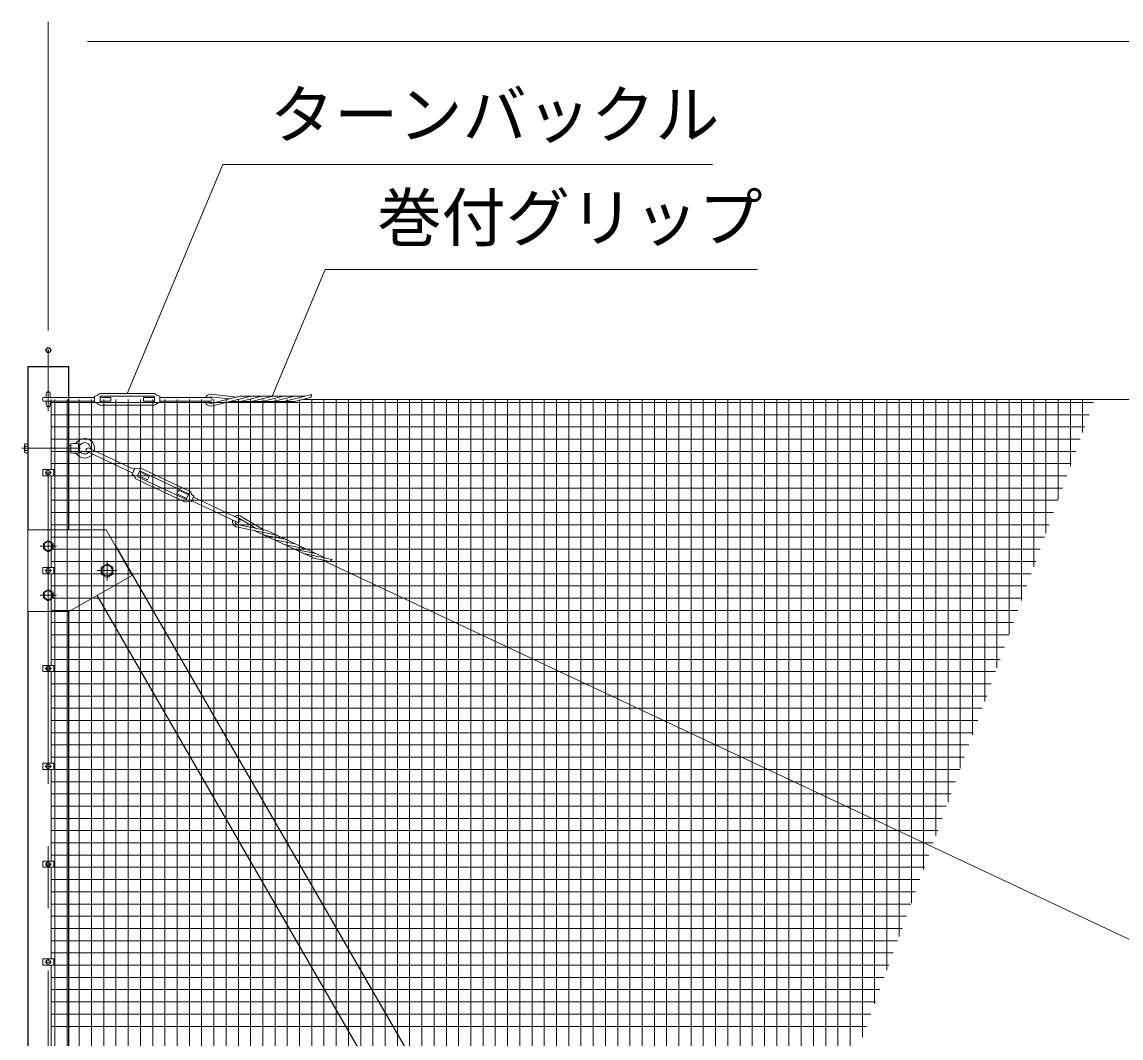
# Model space of a CAD drawing. Units: millimetres, scale not verified. Extents: x -12599 to 12601, y -8909 to 8911.
# Drawn here: x -10825 to -7456, y 3055 to 6169 of the extents above; entities that cross this region are included whole.
import ezdxf
from ezdxf.enums import TextEntityAlignment as Align

# ---------------------------------------------------------------- set-up
doc = ezdxf.new("R2010")
doc.units = ezdxf.units.MM
doc.header["$LTSCALE"] = 30
doc.header["$PDMODE"] = 32
doc.header["$PDSIZE"] = 15
doc.linetypes.add('USER1', pattern=[50.8, 31.75, -6.35, 6.35, -6.35])
for name, color, linetype, lineweight in [('0-0_D-BMK', 2, 'USER1', 13), ('0-1_D-STR1', 1, 'Continuous', 25), ('0-2_D-STR3', 3, 'Continuous', 13), ('0-6_D-STR-DIM', 7, 'Continuous', 13), ('0-9_D-STR-TXT', 7, 'Continuous', 13), ('0-B_D-STR2', 7, 'Continuous', 13)]:
    doc.layers.add(name, color=color, linetype=linetype, lineweight=lineweight)
doc.layers.add('0-8_Defpoints', color=8, linetype='Continuous')
doc.styles.add('ＭＳ ゴシック', font='')
doc.styles.get('ＭＳ ゴシック').set_extended_font_data('MS Gothic')

msp = doc.modelspace()

# ---------------------------------------------------------------- linework, layer by layer
at = {"layer": '0-0_D-BMK'}
for p, q in [((-10743.97, -738.34), (-10743.97, 5163.66)), ((-10824.59, 4862.66), (-10645.08, 4862.66)), ((-10753.97, 4787.66), (-10733.97, 4787.66)), ((-10718.97, 4562.66), (-10768.97, 4562.66)), ((-10563.97, 4517.66), (-10563.97, 4457.66)), ((-10753.97, 4487.66), (-10733.97, 4487.66)), ((-10593.97, 4487.66), (-10533.97, 4487.66)), ((-10718.97, 4412.66), (-10768.97, 4412.66)), ((-10753.97, 4187.66), (-10733.97, 4187.66)), ((-10753.97, 3887.66), (-10733.97, 3887.66)), ((-10753.97, 3587.66), (-10733.97, 3587.66)), ((-10753.97, 3287.66), (-10733.97, 3287.66))]:
    msp.add_line(p, q, dxfattribs=at)
at = {"layer": '0-1_D-STR1'}
for p, q in [((-10681.47, 5112.66), (-10806.47, 5112.66)), ((-10806.47, 5112.66), (-10806.47, 4612.66)), ((-10681.47, 4612.66), (-10681.47, 5112.66)), ((-10536.38, 4561.32), (-10536.95, 4561)), ((-8005.47, 177.66), (-10536.38, 4561.32)), ((-8130.47, 144.17), (-10594.39, 4411.79)), ((-10806.47, 4362.66), (-10806.47, -687.34)), ((-10681.47, -687.34), (-10681.47, 4362.66))]:
    msp.add_line(p, q, dxfattribs=at)
at = {"layer": '0-2_D-STR3'}
for p, q in [((-10755.97, 5018.66), (-10601.98, 5018.66)), ((-10749.97, 5029.66), (-10749.97, 5018.66)), ((-10737.97, 5029.66), (-10737.97, 5018.66)), ((-10601.98, 5022.66), (-10594.18, 5024.33)), ((-10601.98, 5002.66), (-10601.98, 5022.66)), ((-10584.98, 5005.16), (-10584.98, 5020.16)), ((-10584.98, 5018.66), (-10551.98, 5018.66)), ((-10582.98, 5030.66), (-10420.98, 5030.66)), ((-10582.98, 5022.16), (-10420.98, 5022.16)), ((-10451.98, 5006.66), (-10451.98, 5018.66)), ((-10451.98, 5018.66), (-10418.98, 5018.66)), ((-10418.98, 5005.16), (-10418.98, 5020.16)), ((-10401.98, 5018.66), (-10247.98, 5018.66)), ((-10247.11, 5020.02), (-10189.44, 5014.03)), ((-10246.9, 5028.04), (-10166.57, 5019.7)), ((-10245.72, 5000.07), (-10160.05, 5021.32)), ((-10244.47, 4992.14), (-10126.81, 5021.32)), ((-9957.06, 5022.2), (-10152.83, 5022.2)), ((-10150.83, 5007.12), (-10093.57, 5021.32)), ((-10117.59, 5007.12), (-10060.33, 5021.32)), ((-10084.35, 5007.12), (-10027.09, 5021.32)), ((-10051.11, 5007.12), (-9993.85, 5021.32)), ((-10017.87, 5007.12), (-9936.05, 5027.41)), ((-10755.97, 5006.66), (-10601.98, 5006.66)), ((-10749.97, 5006.66), (-10749.97, 4995.66)), ((-10737.97, 5006.66), (-10737.97, 4995.66)), ((-10735.47, 4797.16), (-10735.47, 5012.66)), ((-10601.98, 5002.66), (-10594.18, 5000.99)), ((-10582.98, 5003.16), (-10420.98, 5003.16)), ((-10582.98, 4994.66), (-10420.98, 4994.66)), ((-10451.98, 5006.66), (-10418.98, 5006.66)), ((-10401.98, 5002.66), (-10409.78, 5000.99)), ((-10401.98, 5006.66), (-10247.98, 5006.66)), ((-9990.91, 5006.24), (-10187.62, 5006.24)), ((-9984.63, 5007.12), (-9939.95, 5018.2)), ((-9962.29, 5012.66), (2056.03, 5012.66)), ((-10816.47, 4873.2), (-10816.47, 4852.2)), ((-10815.67, 4876.51), (-10806.47, 4876.51)), ((-10806.47, 4869.58), (-10815.67, 4869.58)), ((-10806.47, 4855.73), (-10815.67, 4855.73)), ((-10806.47, 4876.51), (-10806.47, 4848.81)), ((-10681.47, 4870.66), (-10674.47, 4870.66)), ((-10681.47, 4854.66), (-10674.47, 4854.66)), ((-10674.47, 4877.66), (-10674.47, 4847.66)), ((-10651.47, 4876.16), (-10651.47, 4849.16)), ((-10651.47, 4849.16), (-10648.04, 4854.66)), ((-10648.04, 4870.66), (-10648.04, 4854.66)), ((-10624.62, 4852.34), (-10485.27, 4786.8)), ((-10619.51, 4863.19), (-10480.16, 4797.66)), ((-10815.67, 4848.81), (-10806.47, 4848.81)), ((-10674.47, 4847.66), (-10651.47, 4849.16)), ((-10761.17, 4797.16), (-10726.77, 4797.16)), ((-10761.17, 4797.16), (-10761.17, 4778.16)), ((-10750.47, 4791.41), (-10743.97, 4795.16)), ((-10750.47, 4783.91), (-10750.47, 4791.41)), ((-10743.97, 4780.15), (-10750.47, 4783.91)), ((-10743.97, 4795.16), (-10737.47, 4791.41)), ((-10737.47, 4783.91), (-10743.97, 4780.15)), ((-10737.47, 4791.41), (-10737.47, 4783.91)), ((-10726.77, 4797.16), (-10726.77, 4778.16)), ((-10486.97, 4783.18), (-10478.46, 4801.28)), ((-10486.97, 4783.18), (-10480.62, 4778.35)), ((-10478.46, 4801.28), (-10470.69, 4799.47)), ((-10470.52, 4778.21), (-10464.14, 4791.78)), ((-10464.78, 4790.42), (-10434.91, 4776.38)), ((-10461.48, 4792.74), (-10314.88, 4723.79)), ((-10457.86, 4800.43), (-10311.26, 4731.49)), ((-10761.17, 4778.16), (-10726.77, 4778.16)), ((-10735.47, 4497.16), (-10735.47, 4778.16)), ((-10473.18, 4767.85), (-10326.58, 4698.91)), ((-10469.56, 4775.54), (-10322.96, 4706.6)), ((-10349.53, 4722.96), (-10344.42, 4733.82)), ((-10349.53, 4722.96), (-10319.67, 4708.92)), ((-10344.42, 4733.82), (-10314.56, 4719.78)), ((-10320.3, 4707.56), (-10313.92, 4721.13)), ((-10305.98, 4698.06), (-10313.75, 4699.87)), ((-10304.28, 4701.68), (-10164.92, 4636.14)), ((-10299.17, 4712.54), (-10159.82, 4647)), ((-10154.85, 4655.03), (-10085.71, 4613.3)), ((-10167.93, 4621.52), (-10049.04, 4597.84)), ((-10165.68, 4629.22), (-10079.12, 4611.99)), ((-10158.46, 4647.86), (-10108.82, 4617.9)), ((-10566.47, 4612.66), (-10806.47, 4612.66)), ((-9932.48, 4526.36), (-10110.49, 4610.08)), ((-10076.81, 4595.22), (-10018.96, 4583.7)), ((-9895.05, 4526.4), (-10072.21, 4609.71)), ((-10046.74, 4581.07), (-9988.88, 4569.55)), ((-10016.66, 4566.92), (-9958.8, 4555.4)), ((-9986.58, 4552.78), (-9928.72, 4541.26)), ((-9956.5, 4538.63), (-9873.82, 4522.17)), ((-9926.42, 4524.49), (-9881.27, 4515.5)), ((-9903.84, 4519.99), (-1102.63, 380.88)), ((-10761.17, 4497.16), (-10726.77, 4497.16)), ((-10761.17, 4497.16), (-10761.17, 4478.16)), ((-10750.47, 4491.41), (-10743.97, 4495.16)), ((-10750.47, 4483.91), (-10750.47, 4491.41)), ((-10743.97, 4480.15), (-10750.47, 4483.91)), ((-10743.97, 4495.16), (-10737.47, 4491.41)), ((-10737.47, 4483.91), (-10743.97, 4480.15)), ((-10737.47, 4491.41), (-10737.47, 4483.91)), ((-10726.77, 4497.16), (-10726.77, 4478.16)), ((-10761.17, 4478.16), (-10726.77, 4478.16)), ((-10735.47, 4197.16), (-10735.47, 4478.16)), ((-10761.17, 4197.16), (-10726.77, 4197.16)), ((-10761.17, 4197.16), (-10761.17, 4178.16)), ((-10761.17, 4178.16), (-10726.77, 4178.16)), ((-10750.47, 4191.41), (-10743.97, 4195.16)), ((-10750.47, 4183.91), (-10750.47, 4191.41)), ((-10743.97, 4180.15), (-10750.47, 4183.91)), ((-10743.97, 4195.16), (-10737.47, 4191.41)), ((-10737.47, 4183.91), (-10743.97, 4180.15)), ((-10737.47, 4191.41), (-10737.47, 4183.91)), ((-10735.47, 3897.16), (-10735.47, 4178.16)), ((-10726.77, 4197.16), (-10726.77, 4178.16)), ((-10761.17, 3897.16), (-10726.77, 3897.16)), ((-10761.17, 3897.16), (-10761.17, 3878.16)), ((-10761.17, 3878.16), (-10726.77, 3878.16)), ((-10750.47, 3891.41), (-10743.97, 3895.16)), ((-10750.47, 3883.91), (-10750.47, 3891.41)), ((-10743.97, 3880.15), (-10750.47, 3883.91)), ((-10743.97, 3895.16), (-10737.47, 3891.41)), ((-10737.47, 3883.91), (-10743.97, 3880.15)), ((-10737.47, 3891.41), (-10737.47, 3883.91)), ((-10735.47, 3597.16), (-10735.47, 3878.16)), ((-10726.77, 3897.16), (-10726.77, 3878.16)), ((-10761.17, 3597.16), (-10726.77, 3597.16)), ((-10761.17, 3597.16), (-10761.17, 3578.16)), ((-10761.17, 3578.16), (-10726.77, 3578.16)), ((-10750.47, 3591.41), (-10743.97, 3595.16)), ((-10750.47, 3583.91), (-10750.47, 3591.41)), ((-10743.97, 3580.15), (-10750.47, 3583.91)), ((-10743.97, 3595.16), (-10737.47, 3591.41)), ((-10737.47, 3583.91), (-10743.97, 3580.15)), ((-10737.47, 3591.41), (-10737.47, 3583.91)), ((-10735.47, 3297.16), (-10735.47, 3578.16)), ((-10726.77, 3597.16), (-10726.77, 3578.16)), ((-10761.17, 3297.16), (-10726.77, 3297.16)), ((-10761.17, 3297.16), (-10761.17, 3278.16)), ((-10761.17, 3278.16), (-10726.77, 3278.16)), ((-10750.47, 3291.41), (-10743.97, 3295.16)), ((-10750.47, 3283.91), (-10750.47, 3291.41)), ((-10743.97, 3280.15), (-10750.47, 3283.91)), ((-10743.97, 3295.16), (-10737.47, 3291.41)), ((-10737.47, 3283.91), (-10743.97, 3280.15)), ((-10737.47, 3291.41), (-10737.47, 3283.91)), ((-10735.47, 2997.16), (-10735.47, 3278.16)), ((-10726.77, 3297.16), (-10726.77, 3278.16))]:
    msp.add_line(p, q, dxfattribs=at)
for points in [[(-10584.98, 5006.66), (-10551.98, 5006.66), (-10551.98, 5018.66)], [(-10401.98, 5002.66), (-10401.98, 5022.66), (-10409.78, 5024.33)], [(-10674.47, 4877.66), (-10651.47, 4876.16), (-10648.04, 4870.66)], [(-10469.88, 4779.56), (-10440.02, 4765.52), (-10434.91, 4776.38)], [(-10305.98, 4698.06), (-10297.47, 4716.16), (-10303.82, 4720.99)], [(-10681.47, 4362.66), (-10806.47, 4362.66), (-10806.47, 4612.66)], [(-10566.47, 4612.66), (-10486.47, 4472.66), (-10681.47, 4362.66)]]:
    msp.add_lwpolyline(points, dxfattribs=at)
for points in [[(-10728.99, 4571.31), (-10743.97, 4579.96), (-10758.96, 4571.31), (-10758.96, 4554.01), (-10743.97, 4545.36), (-10728.99, 4554.01)], [(-10581.99, 4477.26), (-10563.97, 4466.86), (-10545.96, 4477.26), (-10545.96, 4498.06), (-10563.97, 4508.46), (-10581.99, 4498.06)], [(-10728.99, 4421.31), (-10743.97, 4429.96), (-10758.96, 4421.31), (-10758.96, 4404.01), (-10743.97, 4395.36), (-10728.99, 4404.01)]]:
    msp.add_lwpolyline(points, close=True, dxfattribs=at)
for centre, radius in [((-10743.97, 4787.66), 6.25), ((-10743.97, 4562.66), 13.11), ((-10743.97, 4487.66), 6.25), ((-10563.97, 4487.66), 16.09), ((-10743.97, 4412.66), 13.11), ((-10743.97, 4187.66), 6.25), ((-10743.97, 3887.66), 6.25), ((-10743.97, 3587.66), 6.25), ((-10743.97, 3287.66), 6.25)]:
    msp.add_circle(centre, radius, dxfattribs=at)
for centre, radius, start, end in [((-10755.97, 5012.66), 6, 90, 270), ((-10743.97, 5029.66), 6, 0, 180), ((-10595.02, 5028.24), 4, 282.09925, 326.11888), ((-10582.98, 5020.16), 10.5, 90, 146.11888), ((-10582.98, 5020.16), 2, 90, 180), ((-10420.98, 5020.16), 10.5, 33.88112, 90), ((-10420.98, 5020.16), 2, 0, 90), ((-10408.94, 5028.24), 4, 213.88112, 257.90075), ((-10246.1, 5010.07), 18, 92.82496, 151.48944), ((-10246.1, 5010.07), 10, 95.82544, 120.77566), ((-10247.98, 5012.66), 6, 270, 90), ((-10152.83, 4992.2), 30, 90, 103.92636), ((-10119.59, 4992.2), 30, 90, 103.92636), ((-10086.35, 4992.2), 30, 90, 103.92636), ((-10053.11, 4992.2), 30, 90, 103.92636), ((-10019.87, 4992.2), 30, 90, 103.92636), ((-9986.63, 4992.2), 30, 90, 103.92636), ((-10003.32, 5050.46), 71.11, 333.02173, 341.08588), ((-10743.97, 4995.66), 6, 180, 0), ((-10595.02, 4997.08), 4, 33.88112, 77.90075), ((-10582.98, 5005.16), 10.5, 213.88112, 270), ((-10582.98, 5005.16), 2, 180, 270), ((-10420.98, 5005.16), 2, 270, 0), ((-10420.98, 5005.16), 10.5, 270, 326.11888), ((-10408.94, 4997.08), 4, 102.09925, 146.11888), ((-10246.1, 5010.07), 18, 191.63319, 275.17572), ((-10246.1, 5010.07), 10, 199.92759, 272.18972), ((-10158.05, 5036.24), 30, 270, 283.92645), ((-10124.81, 5036.24), 30, 270, 283.92645), ((-10091.57, 5036.24), 30, 270, 283.92645), ((-10058.33, 5036.24), 30, 270, 283.92645), ((-10025.09, 5036.24), 30, 270, 283.92645), ((-9991.85, 5036.24), 30, 270, 283.92645), ((-10632.47, 4862.66), 30, 346.34987, 139.66701), ((-10808.6, 4873.05), 7.88, 153.93467, 206.06533), ((-10808.59, 4852.27), 7.89, 153.96929, 206.03071), ((-10786.1, 4862.66), 30.37, 166.82041, 193.17959), ((-10666.02, 4891.14), 14, 266.2686, 319.66701), ((-10632.47, 4862.66), 17.5, 354.86395, 152.79711), ((-10632.47, 4862.66), 17.5, 207.20289, 314.76187), ((-10622.07, 4857.76), 6, 64.81291, 244.81291), ((-10666.02, 4834.18), 14, 40.33299, 93.7314), ((-10632.47, 4862.66), 30, 220.33299, 323.27595), ((-10469.78, 4803.37), 4, 256.91216, 300.93179), ((-10462.33, 4790.93), 10.5, 64.81291, 120.93179), ((-10462.33, 4790.93), 2, 64.81291, 154.81291), ((-10483.04, 4775.16), 4, 8.69403, 52.71366), ((-10468.71, 4777.35), 10.5, 188.69403, 244.81291), ((-10468.71, 4777.35), 2, 154.81291, 244.81291), ((-10315.73, 4721.99), 2, 334.81291, 64.81291), ((-10315.73, 4721.99), 10.5, 8.69403, 64.81291), ((-10301.4, 4724.18), 4, 188.69403, 232.71366), ((-10322.11, 4708.41), 10.5, 244.81291, 300.93179), ((-10322.11, 4708.41), 2, 244.81291, 334.81291), ((-10314.66, 4695.97), 4, 76.91216, 120.93179), ((-10161.77, 4638.43), 18, 67.63788, 126.30235), ((-10161.77, 4638.43), 10, 70.63835, 95.58857), ((-10161.77, 4638.43), 18, 166.4461, 249.98863), ((-10161.77, 4638.43), 10, 174.7405, 247.00263), ((-10162.37, 4641.57), 6, 244.81291, 64.81291), ((-10070.96, 4624.64), 30, 244.81291, 258.73936), ((-10084.98, 4582.57), 30, 64.81291, 78.73927), ((-10040.88, 4610.49), 30, 244.81291, 258.73936), ((-10054.9, 4568.42), 30, 64.81291, 78.73927), ((-10024.82, 4554.27), 30, 64.81291, 78.73927), ((-10010.8, 4596.35), 30, 244.81291, 258.73936), ((-9980.72, 4582.2), 30, 244.81291, 258.73936), ((-9994.74, 4540.13), 30, 64.81291, 78.73927), ((-9964.66, 4525.98), 30, 64.81291, 78.73927), ((-9950.64, 4568.05), 30, 244.81291, 258.73936), ((-9920.56, 4553.91), 30, 244.81291, 258.73936), ((-9934.58, 4511.84), 30, 64.81291, 78.73927), ((-9924.89, 4571.66), 71.11, 307.83464, 315.89879)]:
    msp.add_arc(centre, radius, start, end, dxfattribs=at)
at = {"layer": '0-6_D-STR-DIM'}
for p, q in [((-10743.97, 5223.66), (-10743.97, 6169.39)), ((-10623.97, 6109.39), (-863.97, 6109.39))]:
    msp.add_line(p, q, dxfattribs=at)
at = {"layer": '0-8_Defpoints'}
msp.add_point((-10743.97, 5163.66), dxfattribs=at)
at = {"layer": '0-9_D-STR-TXT'}
for points in [[(-8708.75, 5732.76), (-10209.24, 5732.76), (-10501.21, 5032.5)], [(-8570.89, 5411.04), (-9895.49, 5411.04), (-10056.85, 5024.04)]]:
    msp.add_lwpolyline(points, dxfattribs=at)
at = {"layer": '0-B_D-STR2'}
for p, q in [((-10735.47, 5003.18), (-7540.56, 5003.18)), ((-10724.04, 112.66), (-10724.04, 5012.66)), ((-10686.54, 112.66), (-10686.54, 5012.66)), ((-10649.04, 112.66), (-10649.04, 5012.66)), ((-10611.54, 112.66), (-10611.54, 5012.66)), ((-10574.04, 112.66), (-10574.04, 5012.66)), ((-10536.54, 1597.48), (-10536.54, 5012.66)), ((-10499.04, 1597.48), (-10499.04, 5012.66)), ((-10461.54, 1597.48), (-10461.54, 5012.66)), ((-10424.04, 1597.48), (-10424.04, 5012.66)), ((-10386.54, 1597.48), (-10386.54, 5012.66)), ((-10349.04, 1597.48), (-10349.04, 5012.66)), ((-10311.54, 1597.48), (-10311.54, 5012.66)), ((-10274.04, 1597.48), (-10274.04, 5012.66)), ((-10236.54, 1597.48), (-10236.54, 5012.66)), ((-10199.04, 1597.48), (-10199.04, 5012.66)), ((-10161.54, 1597.48), (-10161.54, 5012.66)), ((-10124.04, 1597.48), (-10124.04, 5012.66)), ((-10086.54, 1597.48), (-10086.54, 5012.66)), ((-10049.04, 1597.48), (-10049.04, 5012.66)), ((-10011.54, 1597.48), (-10011.54, 5012.66)), ((-9974.04, 1597.48), (-9974.04, 5012.66)), ((-9936.54, 1597.48), (-9936.54, 5012.66)), ((-9899.04, 1597.48), (-9899.04, 5012.66)), ((-9861.54, 1597.48), (-9861.54, 5012.66)), ((-9824.04, 1597.48), (-9824.04, 5012.66)), ((-9786.54, 1597.48), (-9786.54, 5012.66)), ((-9749.04, 1597.48), (-9749.04, 5012.66)), ((-9711.54, 1597.48), (-9711.54, 5012.66)), ((-9674.04, 1597.48), (-9674.04, 5012.66)), ((-9636.54, 1597.48), (-9636.54, 5012.66)), ((-9599.04, 1597.48), (-9599.04, 5012.66)), ((-9561.54, 1597.48), (-9561.54, 5012.66)), ((-9524.04, 112.66), (-9524.04, 5012.66)), ((-9486.54, 112.66), (-9486.54, 5012.66)), ((-9449.04, 112.66), (-9449.04, 5012.66)), ((-9411.54, 112.66), (-9411.54, 5012.66)), ((-9374.04, 112.66), (-9374.04, 5012.66)), ((-9336.54, 112.66), (-9336.54, 5012.66)), ((-9299.04, 171.8), (-9299.04, 5012.66)), ((-9261.54, 274.83), (-9261.54, 5012.66)), ((-9224.04, 377.86), (-9224.04, 5012.66)), ((-9186.54, 480.89), (-9186.54, 5012.66)), ((-9149.04, 583.92), (-9149.04, 5012.66)), ((-9111.54, 686.95), (-9111.54, 5012.66)), ((-9074.04, 789.98), (-9074.04, 5012.66)), ((-9036.54, 893.01), (-9036.54, 5012.66)), ((-8999.04, 996.04), (-8999.04, 5012.66)), ((-8961.54, 1099.07), (-8961.54, 5012.66)), ((-8924.04, 1202.1), (-8924.04, 5012.66)), ((-8886.54, 1305.13), (-8886.54, 5012.66)), ((-8849.04, 1408.16), (-8849.04, 5012.66)), ((-8811.54, 1511.19), (-8811.54, 5012.66)), ((-8774.04, 1614.22), (-8774.04, 5012.66)), ((-8736.54, 1717.25), (-8736.54, 5012.66)), ((-8699.04, 1820.28), (-8699.04, 5012.66)), ((-8661.54, 1923.31), (-8661.54, 5012.66)), ((-8624.04, 2026.35), (-8624.04, 5012.66)), ((-8586.54, 2129.38), (-8586.54, 5012.66)), ((-8549.04, 2232.41), (-8549.04, 5012.66)), ((-8511.54, 2335.44), (-8511.54, 5012.66)), ((-8474.04, 2438.47), (-8474.04, 5012.66)), ((-8436.54, 2541.5), (-8436.54, 5012.66)), ((-8399.04, 2644.53), (-8399.04, 5012.66)), ((-8361.54, 2747.56), (-8361.54, 5012.66)), ((-8324.04, 2850.59), (-8324.04, 5012.66)), ((-8286.54, 2953.62), (-8286.54, 5012.66)), ((-8249.04, 3056.65), (-8249.04, 5012.66)), ((-8211.54, 3159.68), (-8211.54, 5012.66)), ((-8174.04, 3262.71), (-8174.04, 5012.66)), ((-8136.54, 3365.74), (-8136.54, 5012.66)), ((-8099.04, 3468.77), (-8099.04, 5012.66)), ((-8061.54, 3571.8), (-8061.54, 5012.66)), ((-8024.04, 3674.83), (-8024.04, 5012.66)), ((-7986.54, 3777.86), (-7986.54, 5012.66)), ((-7949.04, 3880.89), (-7949.04, 5012.66)), ((-7911.54, 3983.92), (-7911.54, 5012.66)), ((-7874.04, 4086.95), (-7874.04, 5012.66)), ((-7836.54, 4189.98), (-7836.54, 5012.66)), ((-7799.04, 4293.01), (-7799.04, 5012.66)), ((-7761.54, 4396.04), (-7761.54, 5012.66)), ((-7724.04, 4499.07), (-7724.04, 5012.66)), ((-7686.54, 4602.11), (-7686.54, 5012.66)), ((-7649.04, 4705.14), (-7649.04, 5012.66)), ((-7611.54, 4808.17), (-7611.54, 5012.66)), ((-7574.04, 4911.2), (-7574.04, 5012.66)), ((-10735.47, 4965.68), (-7554.21, 4965.68)), ((-10735.47, 4928.18), (-7567.86, 4928.18)), ((-10735.47, 4890.68), (-7581.51, 4890.68)), ((-10735.47, 4853.18), (-7595.16, 4853.18)), ((-10735.47, 4815.68), (-7608.8, 4815.68)), ((-10735.47, 4778.18), (-7622.45, 4778.18)), ((-10735.47, 4740.68), (-7636.1, 4740.68)), ((-10735.47, 4703.18), (-7649.75, 4703.18)), ((-10735.47, 4665.68), (-7663.4, 4665.68)), ((-10735.47, 4628.18), (-7677.05, 4628.18)), ((-10735.47, 4590.68), (-7690.7, 4590.68)), ((-10735.47, 4553.18), (-7704.35, 4553.18)), ((-10735.47, 4515.68), (-7718, 4515.68)), ((-10735.47, 4478.18), (-7731.64, 4478.18)), ((-10735.47, 4440.68), (-7745.29, 4440.68)), ((-10735.47, 4403.18), (-7758.94, 4403.18)), ((-10735.47, 4365.68), (-7772.59, 4365.68)), ((-10735.47, 4328.18), (-7786.24, 4328.18)), ((-10735.47, 4290.68), (-7799.89, 4290.68)), ((-10735.47, 4253.18), (-7813.54, 4253.18)), ((-10735.47, 4215.68), (-7827.19, 4215.68)), ((-10735.47, 4178.18), (-7840.84, 4178.18)), ((-10735.47, 4140.68), (-7854.48, 4140.68)), ((-10735.47, 4103.18), (-7868.13, 4103.18)), ((-10735.47, 4065.68), (-7881.78, 4065.68)), ((-10735.47, 4028.18), (-7895.43, 4028.18)), ((-10735.47, 3990.68), (-7909.08, 3990.68)), ((-10735.47, 3953.18), (-7922.73, 3953.18)), ((-10735.47, 3915.68), (-7936.38, 3915.68)), ((-10735.47, 3878.18), (-7950.03, 3878.18)), ((-10735.47, 3840.68), (-7963.68, 3840.68)), ((-10735.47, 3803.18), (-7977.32, 3803.18)), ((-10735.47, 3765.68), (-7990.97, 3765.68)), ((-10735.47, 3728.18), (-8004.62, 3728.18)), ((-10735.47, 3690.68), (-8018.27, 3690.68)), ((-10735.47, 3653.18), (-8031.92, 3653.18)), ((-10735.47, 3615.68), (-8045.57, 3615.68)), ((-10735.47, 3578.18), (-8059.22, 3578.18)), ((-10735.47, 3540.68), (-8072.87, 3540.68)), ((-10735.47, 3503.18), (-8086.52, 3503.18)), ((-10735.47, 3465.68), (-8100.16, 3465.68)), ((-10735.47, 3428.18), (-8113.81, 3428.18)), ((-10735.47, 3390.68), (-8127.46, 3390.68)), ((-10735.47, 3353.18), (-8141.11, 3353.18)), ((-10735.47, 3315.68), (-8154.76, 3315.68)), ((-10735.47, 3278.18), (-8168.41, 3278.18)), ((-10735.47, 3240.68), (-8182.06, 3240.68)), ((-10735.47, 3203.18), (-8195.71, 3203.18)), ((-10735.47, 3165.68), (-8209.36, 3165.68)), ((-10735.47, 3128.18), (-8223, 3128.18)), ((-10735.47, 3090.68), (-8236.65, 3090.68))]:
    msp.add_line(p, q, dxfattribs=at)

# ---------------------------------------------------------------- texts
at = {"layer": '0-9_D-STR-TXT', "style": 'ＭＳ ゴシック'}
for s, p in [('ターンバックル', (-10064.84, 5770.14)), ('巻付グリップ', (-9735.87, 5454.51))]:
    msp.add_text(s, height=144.3, dxfattribs=at).set_placement(p, align=Align.BOTTOM_LEFT)

doc.saveas('drawing.dxf')
